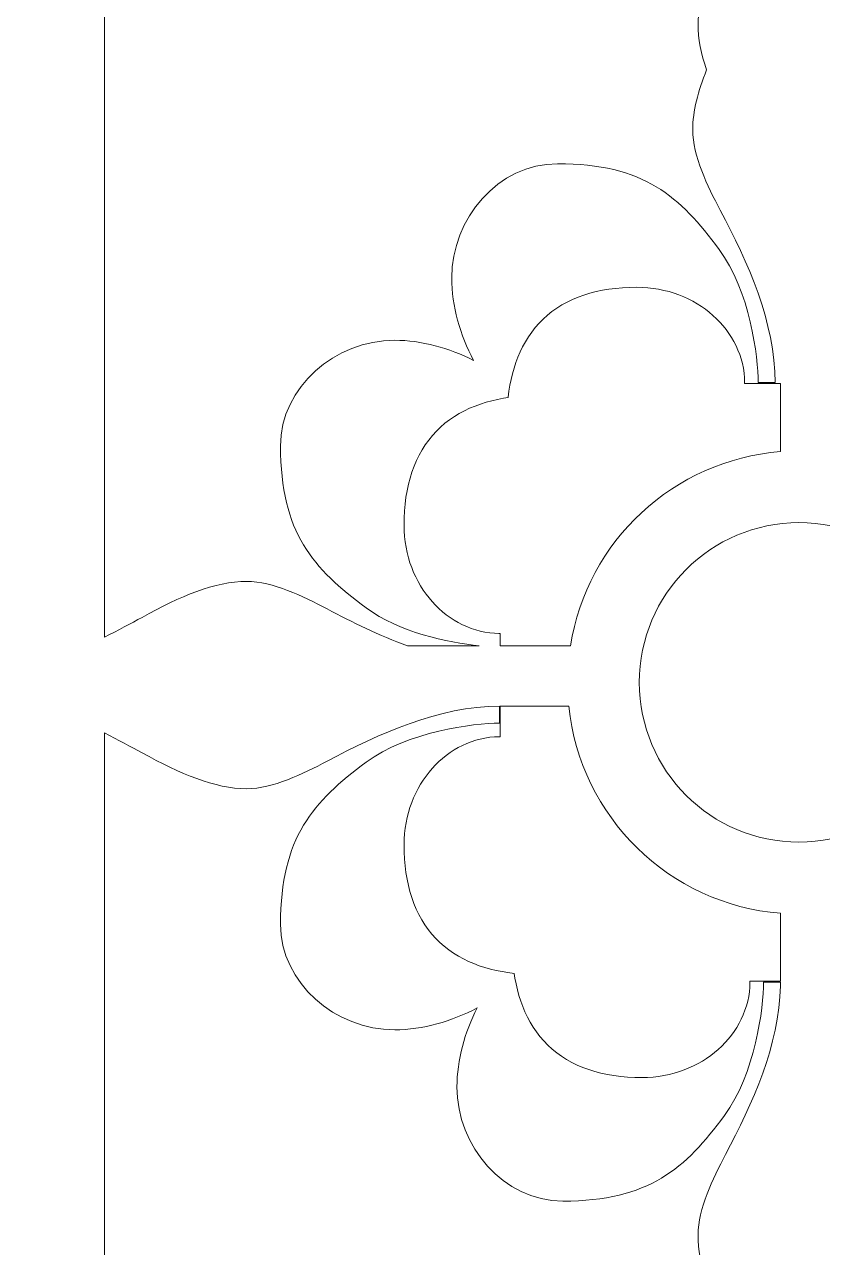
# Model space of a CAD drawing. Header units: centimetres. Extents: x -9.9 to 7.5, y -9.5 to 6.6.
# Drawn here: x -3.492 to -2.646, y -1.519 to -0.223 of the extents above; entities that cross this region are included whole.
import ezdxf

# ---------------------------------------------------------------- set-up
doc = ezdxf.new("R2010")
doc.units = ezdxf.units.CM
doc.header["$MEASUREMENT"] = 0
doc.layers.add('layer 1', color=7, linetype='Continuous')

msp = doc.modelspace()

# ---------------------------------------------------------------- linework, layer by layer
at = {"layer": 'layer 1', "color": 177, "lineweight": 9}
for points, knots in [([(-9.86086, -9.47414), (-9.86086, -9.47414), (-9.86086, 6.55374), (-9.86086, 6.55374), (-9.86086, 6.55374), (-9.86086, 6.55374), (-1.55598, 6.55374), (-1.55598, 6.55374), (-1.55598, 6.55374), (-1.55598, 6.55374), (-1.55598, -9.47414), (-1.55598, -9.47414), (-1.55598, -9.47414), (-1.55598, -9.47414), (-9.86086, -9.47414), (-9.86086, -9.47414)], [0, 0, 0, 0, 0.2, 0.2, 0.2, 0.2, 0.4, 0.4, 0.4, 0.4, 0.6, 0.6, 0.6, 0.6, 1, 1, 1, 1]), ([(-3.4068, 0.3086), (-3.4068, 0.3086), (-3.4068, -0.87241), (-3.4068, -0.87241), (-3.4068, -0.87241), (-3.39237, -0.86493), (-3.3789, -0.85773), (-3.36714, -0.85135), (-3.36714, -0.85135), (-3.32683, -0.82894), (-3.28987, -0.81327), (-3.25626, -0.81327), (-3.25626, -0.81327), (-3.22826, -0.81327), (-3.19689, -0.82894), (-3.17113, -0.84239), (-3.17113, -0.84239), (-3.14449, -0.85653), (-3.11574, -0.87067), (-3.08591, -0.88147), (-3.08591, -0.88147), (-3.08591, -0.88147), (-3.00989, -0.88147), (-3.00989, -0.88147), (-3.00989, -0.88147), (-3.04315, -0.87807), (-3.09494, -0.86712), (-3.12968, -0.84126), (-3.12968, -0.84126), (-3.1857, -0.79982), (-3.22041, -0.76175), (-3.22041, -0.66988), (-3.22041, -0.66988), (-3.22041, -0.60715), (-3.16218, -0.55788), (-3.09944, -0.55788), (-3.09944, -0.55788), (-3.07105, -0.55788), (-3.04175, -0.56614), (-3.01579, -0.57923), (-3.01579, -0.57923), (-3.02998, -0.55237), (-3.03904, -0.52163), (-3.03904, -0.49189), (-3.03904, -0.49189), (-3.03904, -0.42914), (-2.98977, -0.37092), (-2.92704, -0.37092), (-2.92704, -0.37092), (-2.83517, -0.37092), (-2.79711, -0.40563), (-2.75566, -0.46164), (-2.75566, -0.46164), (-2.72318, -0.50531), (-2.71421, -0.57589), (-2.71421, -0.60278), (-2.71421, -0.60278), (-2.71421, -0.60278), (-2.69629, -0.60278), (-2.69629, -0.60278), (-2.69629, -0.60278), (-2.69629, -0.53892), (-2.72541, -0.47508), (-2.75454, -0.4202), (-2.75454, -0.4202), (-2.76799, -0.39444), (-2.78366, -0.36307), (-2.78366, -0.33506), (-2.78366, -0.33506), (-2.78366, -0.31512), (-2.77814, -0.29399), (-2.76897, -0.27168), (-2.76897, -0.27168), (-2.77474, -0.25479), (-2.77806, -0.2386), (-2.77806, -0.22313), (-2.77806, -0.22313), (-2.77806, -0.19512), (-2.76239, -0.16376), (-2.74893, -0.13799), (-2.74893, -0.13799), (-2.72039, -0.08423), (-2.69188, -0.02187), (-2.69073, 0.04068), (-2.69073, 0.04068), (-2.69073, 0.04068), (-2.69073, 0.04459), (-2.69073, 0.04459), (-2.69073, 0.04459), (-2.69073, 0.04459), (-2.70861, 0.04459), (-2.70861, 0.04459), (-2.70861, 0.04459), (-2.70861, 0.0177), (-2.71757, -0.05288), (-2.75006, -0.09655), (-2.75006, -0.09655), (-2.7915, -0.15257), (-2.82958, -0.18728), (-2.92144, -0.18728), (-2.92144, -0.18728), (-2.98417, -0.18728), (-3.03345, -0.12905), (-3.03345, -0.0663), (-3.03345, -0.0663), (-3.03345, -0.03792), (-3.02518, -0.00861), (-3.01209, 0.01735), (-3.01209, 0.01735), (-3.03895, 0.00316), (-3.0697, -0.00591), (-3.09944, -0.00591), (-3.09944, -0.00591), (-3.16218, -0.00591), (-3.22041, 0.04336), (-3.22041, 0.10609), (-3.22041, 0.10609), (-3.22041, 0.19796), (-3.1857, 0.23603), (-3.12968, 0.27747), (-3.12968, 0.27747), (-3.08601, 0.30996), (-3.01544, 0.31893), (-2.98855, 0.31893), (-2.98855, 0.31893), (-2.98855, 0.31893), (-2.98855, 0.33685), (-2.98855, 0.33685), (-2.98855, 0.33685), (-3.05241, 0.33685), (-3.11624, 0.30772), (-3.17113, 0.27859), (-3.17113, 0.27859), (-3.19689, 0.26515), (-3.22826, 0.24947), (-3.25626, 0.24947), (-3.25626, 0.24947), (-3.28987, 0.24947), (-3.32683, 0.26515), (-3.36714, 0.28756), (-3.36714, 0.28756), (-3.3789, 0.29394), (-3.39237, 0.30112), (-3.4068, 0.3086)], [0, 0, 0, 0, 0.027027, 0.027027, 0.027027, 0.027027, 0.0540541, 0.0540541, 0.0540541, 0.0540541, 0.0810811, 0.0810811, 0.0810811, 0.0810811, 0.1081081, 0.1081081, 0.1081081, 0.1081081, 0.1351351, 0.1351351, 0.1351351, 0.1351351, 0.1621622, 0.1621622, 0.1621622, 0.1621622, 0.1891892, 0.1891892, 0.1891892, 0.1891892, 0.2162162, 0.2162162, 0.2162162, 0.2162162, 0.2432432, 0.2432432, 0.2432432, 0.2432432, 0.2702703, 0.2702703, 0.2702703, 0.2702703, 0.2972973, 0.2972973, 0.2972973, 0.2972973, 0.3243243, 0.3243243, 0.3243243, 0.3243243, 0.3513514, 0.3513514, 0.3513514, 0.3513514, 0.3783784, 0.3783784, 0.3783784, 0.3783784, 0.4054054, 0.4054054, 0.4054054, 0.4054054, 0.4324324, 0.4324324, 0.4324324, 0.4324324, 0.4594595, 0.4594595, 0.4594595, 0.4594595, 0.4864865, 0.4864865, 0.4864865, 0.4864865, 0.5135135, 0.5135135, 0.5135135, 0.5135135, 0.5405405, 0.5405405, 0.5405405, 0.5405405, 0.5675676, 0.5675676, 0.5675676, 0.5675676, 0.5945946, 0.5945946, 0.5945946, 0.5945946, 0.6216216, 0.6216216, 0.6216216, 0.6216216, 0.6486486, 0.6486486, 0.6486486, 0.6486486, 0.6756757, 0.6756757, 0.6756757, 0.6756757, 0.7027027, 0.7027027, 0.7027027, 0.7027027, 0.7297297, 0.7297297, 0.7297297, 0.7297297, 0.7567568, 0.7567568, 0.7567568, 0.7567568, 0.7837838, 0.7837838, 0.7837838, 0.7837838, 0.8108108, 0.8108108, 0.8108108, 0.8108108, 0.8378378, 0.8378378, 0.8378378, 0.8378378, 0.8648649, 0.8648649, 0.8648649, 0.8648649, 0.8918919, 0.8918919, 0.8918919, 0.8918919, 0.9189189, 0.9189189, 0.9189189, 0.9189189, 0.9459459, 0.9459459, 0.9459459, 0.9459459, 1, 1, 1, 1]), ([(-2.98757, -0.88147), (-2.98757, -0.88147), (-2.91326, -0.88147), (-2.91326, -0.88147), (-2.91326, -0.88147), (-2.89568, -0.7708), (-2.80404, -0.68477), (-2.69073, -0.67578), (-2.69073, -0.67578), (-2.69073, -0.67578), (-2.69073, -0.60376), (-2.69073, -0.60376), (-2.69073, -0.60376), (-2.69073, -0.60376), (-2.72865, -0.60376), (-2.72865, -0.60376), (-2.72865, -0.60376), (-2.72865, -0.60376), (-2.72865, -0.60238), (-2.72865, -0.60238), (-2.72865, -0.60238), (-2.72865, -0.60238), (-2.72879, -0.59765), (-2.72879, -0.59765), (-2.72879, -0.59765), (-2.72879, -0.59765), (-2.72925, -0.59258), (-2.72925, -0.59258), (-2.72925, -0.59258), (-2.72925, -0.59258), (-2.73, -0.58756), (-2.73, -0.58756), (-2.73, -0.58756), (-2.73, -0.58756), (-2.73103, -0.58261), (-2.73103, -0.58261), (-2.73103, -0.58261), (-2.73103, -0.58261), (-2.73234, -0.57774), (-2.73234, -0.57774), (-2.73234, -0.57774), (-2.73234, -0.57774), (-2.73391, -0.57296), (-2.73391, -0.57296), (-2.73391, -0.57296), (-2.73391, -0.57296), (-2.73574, -0.56828), (-2.73574, -0.56828), (-2.73574, -0.56828), (-2.73574, -0.56828), (-2.73781, -0.5637), (-2.73781, -0.5637), (-2.73781, -0.5637), (-2.73781, -0.5637), (-2.74012, -0.55923), (-2.74012, -0.55923), (-2.74012, -0.55923), (-2.74012, -0.55923), (-2.74265, -0.55489), (-2.74265, -0.55489), (-2.74265, -0.55489), (-2.74265, -0.55489), (-2.7454, -0.55067), (-2.7454, -0.55067), (-2.7454, -0.55067), (-2.7454, -0.55067), (-2.74836, -0.54658), (-2.74836, -0.54658), (-2.74836, -0.54658), (-2.74836, -0.54658), (-2.75153, -0.54263), (-2.75153, -0.54263), (-2.75153, -0.54263), (-2.75153, -0.54263), (-2.7549, -0.53882), (-2.7549, -0.53882), (-2.7549, -0.53882), (-2.7549, -0.53882), (-2.75846, -0.53516), (-2.75846, -0.53516), (-2.75846, -0.53516), (-2.75846, -0.53516), (-2.76221, -0.53165), (-2.76221, -0.53165), (-2.76221, -0.53165), (-2.76221, -0.53165), (-2.76615, -0.5283), (-2.76615, -0.5283), (-2.76615, -0.5283), (-2.76615, -0.5283), (-2.77025, -0.52512), (-2.77025, -0.52512), (-2.77025, -0.52512), (-2.77025, -0.52512), (-2.77453, -0.52211), (-2.77453, -0.52211), (-2.77453, -0.52211), (-2.77453, -0.52211), (-2.77897, -0.51927), (-2.77897, -0.51927), (-2.77897, -0.51927), (-2.77897, -0.51927), (-2.78357, -0.51663), (-2.78357, -0.51663), (-2.78357, -0.51663), (-2.78357, -0.51663), (-2.78833, -0.51418), (-2.78833, -0.51418), (-2.78833, -0.51418), (-2.78833, -0.51418), (-2.79323, -0.51192), (-2.79323, -0.51192), (-2.79323, -0.51192), (-2.79323, -0.51192), (-2.79828, -0.50987), (-2.79828, -0.50987), (-2.79828, -0.50987), (-2.79828, -0.50987), (-2.80347, -0.50804), (-2.80347, -0.50804), (-2.80347, -0.50804), (-2.80347, -0.50804), (-2.80878, -0.50643), (-2.80878, -0.50643), (-2.80878, -0.50643), (-2.80878, -0.50643), (-2.81422, -0.50505), (-2.81422, -0.50505), (-2.81422, -0.50505), (-2.81422, -0.50505), (-2.81977, -0.50391), (-2.81977, -0.50391), (-2.81977, -0.50391), (-2.81977, -0.50391), (-2.82544, -0.503), (-2.82544, -0.503), (-2.82544, -0.503), (-2.82544, -0.503), (-2.83121, -0.50235), (-2.83121, -0.50235), (-2.83121, -0.50235), (-2.83121, -0.50235), (-2.83707, -0.50196), (-2.83707, -0.50196), (-2.83707, -0.50196), (-2.83707, -0.50196), (-2.84294, -0.50182), (-2.84294, -0.50182), (-2.84294, -0.50182), (-2.84294, -0.50182), (-2.85068, -0.50195), (-2.85068, -0.50195), (-2.85068, -0.50195), (-2.85068, -0.50195), (-2.85814, -0.50232), (-2.85814, -0.50232), (-2.85814, -0.50232), (-2.85814, -0.50232), (-2.86541, -0.50295), (-2.86541, -0.50295), (-2.86541, -0.50295), (-2.86541, -0.50295), (-2.8725, -0.50382), (-2.8725, -0.50382), (-2.8725, -0.50382), (-2.8725, -0.50382), (-2.8794, -0.50496), (-2.8794, -0.50496), (-2.8794, -0.50496), (-2.8794, -0.50496), (-2.88612, -0.50637), (-2.88612, -0.50637), (-2.88612, -0.50637), (-2.88612, -0.50637), (-2.89266, -0.50804), (-2.89266, -0.50804), (-2.89266, -0.50804), (-2.89266, -0.50804), (-2.899, -0.50998), (-2.899, -0.50998), (-2.899, -0.50998), (-2.899, -0.50998), (-2.90516, -0.51221), (-2.90516, -0.51221), (-2.90516, -0.51221), (-2.90516, -0.51221), (-2.91112, -0.51471), (-2.91112, -0.51471), (-2.91112, -0.51471), (-2.91112, -0.51471), (-2.91687, -0.51749), (-2.91687, -0.51749), (-2.91687, -0.51749), (-2.91687, -0.51749), (-2.92241, -0.52055), (-2.92241, -0.52055), (-2.92241, -0.52055), (-2.92241, -0.52055), (-2.92772, -0.52389), (-2.92772, -0.52389), (-2.92772, -0.52389), (-2.92772, -0.52389), (-2.9328, -0.5275), (-2.9328, -0.5275), (-2.9328, -0.5275), (-2.9328, -0.5275), (-2.93763, -0.53138), (-2.93763, -0.53138), (-2.93763, -0.53138), (-2.93763, -0.53138), (-2.94219, -0.5355), (-2.94219, -0.5355), (-2.94219, -0.5355), (-2.94219, -0.5355), (-2.9465, -0.53987), (-2.9465, -0.53987), (-2.9465, -0.53987), (-2.9465, -0.53987), (-2.95053, -0.54446), (-2.95053, -0.54446), (-2.95053, -0.54446), (-2.95053, -0.54446), (-2.95429, -0.54925), (-2.95429, -0.54925), (-2.95429, -0.54925), (-2.95429, -0.54925), (-2.95776, -0.55424), (-2.95776, -0.55424), (-2.95776, -0.55424), (-2.95776, -0.55424), (-2.96096, -0.5594), (-2.96096, -0.5594), (-2.96096, -0.5594), (-2.96096, -0.5594), (-2.96389, -0.56473), (-2.96389, -0.56473), (-2.96389, -0.56473), (-2.96389, -0.56473), (-2.96655, -0.5702), (-2.96655, -0.5702), (-2.96655, -0.5702), (-2.96655, -0.5702), (-2.96895, -0.57581), (-2.96895, -0.57581), (-2.96895, -0.57581), (-2.96895, -0.57581), (-2.97111, -0.58155), (-2.97111, -0.58155), (-2.97111, -0.58155), (-2.97111, -0.58155), (-2.97302, -0.5874), (-2.97302, -0.5874), (-2.97302, -0.5874), (-2.97302, -0.5874), (-2.97471, -0.59337), (-2.97471, -0.59337), (-2.97471, -0.59337), (-2.97471, -0.59337), (-2.97617, -0.59945), (-2.97617, -0.59945), (-2.97617, -0.59945), (-2.97617, -0.59945), (-2.97742, -0.60563), (-2.97742, -0.60563), (-2.97742, -0.60563), (-2.97742, -0.60563), (-2.97847, -0.61192), (-2.97847, -0.61192), (-2.97847, -0.61192), (-2.97847, -0.61192), (-2.97932, -0.6183), (-2.97932, -0.6183), (-2.97932, -0.6183), (-2.97932, -0.6183), (-2.97934, -0.61849), (-2.97934, -0.61849), (-2.97934, -0.61849), (-2.97934, -0.61849), (-2.98415, -0.61925), (-2.98415, -0.61925), (-2.98415, -0.61925), (-2.98415, -0.61925), (-2.99041, -0.62046), (-2.99041, -0.62046), (-2.99041, -0.62046), (-2.99041, -0.62046), (-2.99657, -0.62188), (-2.99657, -0.62188), (-2.99657, -0.62188), (-2.99657, -0.62188), (-3.00261, -0.62353), (-3.00261, -0.62353), (-3.00261, -0.62353), (-3.00261, -0.62353), (-3.00854, -0.62541), (-3.00854, -0.62541), (-3.00854, -0.62541), (-3.00854, -0.62541), (-3.01435, -0.62753), (-3.01435, -0.62753), (-3.01435, -0.62753), (-3.01435, -0.62753), (-3.02004, -0.6299), (-3.02004, -0.6299), (-3.02004, -0.6299), (-3.02004, -0.6299), (-3.02559, -0.63253), (-3.02559, -0.63253), (-3.02559, -0.63253), (-3.02559, -0.63253), (-3.03098, -0.63544), (-3.03098, -0.63544), (-3.03098, -0.63544), (-3.03098, -0.63544), (-3.03622, -0.63861), (-3.03622, -0.63861), (-3.03622, -0.63861), (-3.03622, -0.63861), (-3.04128, -0.64207), (-3.04128, -0.64207), (-3.04128, -0.64207), (-3.04128, -0.64207), (-3.04615, -0.64581), (-3.04615, -0.64581), (-3.04615, -0.64581), (-3.04615, -0.64581), (-3.05081, -0.64983), (-3.05081, -0.64983), (-3.05081, -0.64983), (-3.05081, -0.64983), (-3.05524, -0.65413), (-3.05524, -0.65413), (-3.05524, -0.65413), (-3.05524, -0.65413), (-3.05944, -0.65871), (-3.05944, -0.65871), (-3.05944, -0.65871), (-3.05944, -0.65871), (-3.06338, -0.66354), (-3.06338, -0.66354), (-3.06338, -0.66354), (-3.06338, -0.66354), (-3.06705, -0.66863), (-3.06705, -0.66863), (-3.06705, -0.66863), (-3.06705, -0.66863), (-3.07045, -0.67397), (-3.07045, -0.67397), (-3.07045, -0.67397), (-3.07045, -0.67397), (-3.07357, -0.67953), (-3.07357, -0.67953), (-3.07357, -0.67953), (-3.07357, -0.67953), (-3.0764, -0.68531), (-3.0764, -0.68531), (-3.0764, -0.68531), (-3.0764, -0.68531), (-3.07894, -0.69131), (-3.07894, -0.69131), (-3.07894, -0.69131), (-3.07894, -0.69131), (-3.0812, -0.6975), (-3.0812, -0.6975), (-3.0812, -0.6975), (-3.0812, -0.6975), (-3.08318, -0.70389), (-3.08318, -0.70389), (-3.08318, -0.70389), (-3.08318, -0.70389), (-3.08488, -0.71047), (-3.08488, -0.71047), (-3.08488, -0.71047), (-3.08488, -0.71047), (-3.08631, -0.71724), (-3.08631, -0.71724), (-3.08631, -0.71724), (-3.08631, -0.71724), (-3.08747, -0.72419), (-3.08747, -0.72419), (-3.08747, -0.72419), (-3.08747, -0.72419), (-3.08836, -0.73133), (-3.08836, -0.73133), (-3.08836, -0.73133), (-3.08836, -0.73133), (-3.089, -0.73866), (-3.089, -0.73866), (-3.089, -0.73866), (-3.089, -0.73866), (-3.08938, -0.74618), (-3.08938, -0.74618), (-3.08938, -0.74618), (-3.08938, -0.74618), (-3.0895, -0.75398), (-3.0895, -0.75398), (-3.0895, -0.75398), (-3.0895, -0.75398), (-3.08937, -0.75985), (-3.08937, -0.75985), (-3.08937, -0.75985), (-3.08937, -0.75985), (-3.08897, -0.76571), (-3.08897, -0.76571), (-3.08897, -0.76571), (-3.08897, -0.76571), (-3.08832, -0.77148), (-3.08832, -0.77148), (-3.08832, -0.77148), (-3.08832, -0.77148), (-3.08742, -0.77714), (-3.08742, -0.77714), (-3.08742, -0.77714), (-3.08742, -0.77714), (-3.08628, -0.7827), (-3.08628, -0.7827), (-3.08628, -0.7827), (-3.08628, -0.7827), (-3.0849, -0.78815), (-3.0849, -0.78815), (-3.0849, -0.78815), (-3.0849, -0.78815), (-3.08328, -0.79347), (-3.08328, -0.79347), (-3.08328, -0.79347), (-3.08328, -0.79347), (-3.08145, -0.79865), (-3.08145, -0.79865), (-3.08145, -0.79865), (-3.08145, -0.79865), (-3.07941, -0.80369), (-3.07941, -0.80369), (-3.07941, -0.80369), (-3.07941, -0.80369), (-3.07716, -0.8086), (-3.07716, -0.8086), (-3.07716, -0.8086), (-3.07716, -0.8086), (-3.0747, -0.81335), (-3.0747, -0.81335), (-3.0747, -0.81335), (-3.0747, -0.81335), (-3.07206, -0.81796), (-3.07206, -0.81796), (-3.07206, -0.81796), (-3.07206, -0.81796), (-3.06923, -0.8224), (-3.06923, -0.8224), (-3.06923, -0.8224), (-3.06923, -0.8224), (-3.06621, -0.82668), (-3.06621, -0.82668), (-3.06621, -0.82668), (-3.06621, -0.82668), (-3.06303, -0.83079), (-3.06303, -0.83079), (-3.06303, -0.83079), (-3.06303, -0.83079), (-3.05968, -0.83472), (-3.05968, -0.83472), (-3.05968, -0.83472), (-3.05968, -0.83472), (-3.05618, -0.83847), (-3.05618, -0.83847), (-3.05618, -0.83847), (-3.05618, -0.83847), (-3.05252, -0.84203), (-3.05252, -0.84203), (-3.05252, -0.84203), (-3.05252, -0.84203), (-3.0487, -0.8454), (-3.0487, -0.8454), (-3.0487, -0.8454), (-3.0487, -0.8454), (-3.04475, -0.84857), (-3.04475, -0.84857), (-3.04475, -0.84857), (-3.04475, -0.84857), (-3.04066, -0.85154), (-3.04066, -0.85154), (-3.04066, -0.85154), (-3.04066, -0.85154), (-3.03644, -0.85429), (-3.03644, -0.85429), (-3.03644, -0.85429), (-3.03644, -0.85429), (-3.03209, -0.85683), (-3.03209, -0.85683), (-3.03209, -0.85683), (-3.03209, -0.85683), (-3.02763, -0.85913), (-3.02763, -0.85913), (-3.02763, -0.85913), (-3.02763, -0.85913), (-3.02306, -0.8612), (-3.02306, -0.8612), (-3.02306, -0.8612), (-3.02306, -0.8612), (-3.01838, -0.86302), (-3.01838, -0.86302), (-3.01838, -0.86302), (-3.01838, -0.86302), (-3.01359, -0.8646), (-3.01359, -0.8646), (-3.01359, -0.8646), (-3.01359, -0.8646), (-3.00872, -0.8659), (-3.00872, -0.8659), (-3.00872, -0.8659), (-3.00872, -0.8659), (-3.00377, -0.86694), (-3.00377, -0.86694), (-3.00377, -0.86694), (-3.00377, -0.86694), (-2.99875, -0.86769), (-2.99875, -0.86769), (-2.99875, -0.86769), (-2.99875, -0.86769), (-2.99367, -0.86815), (-2.99367, -0.86815), (-2.99367, -0.86815), (-2.99367, -0.86815), (-2.98894, -0.86829), (-2.98894, -0.86829), (-2.98894, -0.86829), (-2.98894, -0.86829), (-2.98757, -0.86829), (-2.98757, -0.86829), (-2.98757, -0.86829), (-2.98757, -0.86829), (-2.98757, -0.88147), (-2.98757, -0.88147)], [0, 0, 0, 0, 0.0074627, 0.0074627, 0.0074627, 0.0074627, 0.0149254, 0.0149254, 0.0149254, 0.0149254, 0.0223881, 0.0223881, 0.0223881, 0.0223881, 0.0298507, 0.0298507, 0.0298507, 0.0298507, 0.0373134, 0.0373134, 0.0373134, 0.0373134, 0.0447761, 0.0447761, 0.0447761, 0.0447761, 0.0522388, 0.0522388, 0.0522388, 0.0522388, 0.0597015, 0.0597015, 0.0597015, 0.0597015, 0.0671642, 0.0671642, 0.0671642, 0.0671642, 0.0746269, 0.0746269, 0.0746269, 0.0746269, 0.0820896, 0.0820896, 0.0820896, 0.0820896, 0.0895522, 0.0895522, 0.0895522, 0.0895522, 0.0970149, 0.0970149, 0.0970149, 0.0970149, 0.1044776, 0.1044776, 0.1044776, 0.1044776, 0.1119403, 0.1119403, 0.1119403, 0.1119403, 0.119403, 0.119403, 0.119403, 0.119403, 0.1268657, 0.1268657, 0.1268657, 0.1268657, 0.1343284, 0.1343284, 0.1343284, 0.1343284, 0.141791, 0.141791, 0.141791, 0.141791, 0.1492537, 0.1492537, 0.1492537, 0.1492537, 0.1567164, 0.1567164, 0.1567164, 0.1567164, 0.1641791, 0.1641791, 0.1641791, 0.1641791, 0.1716418, 0.1716418, 0.1716418, 0.1716418, 0.1791045, 0.1791045, 0.1791045, 0.1791045, 0.1865672, 0.1865672, 0.1865672, 0.1865672, 0.1940299, 0.1940299, 0.1940299, 0.1940299, 0.2014925, 0.2014925, 0.2014925, 0.2014925, 0.2089552, 0.2089552, 0.2089552, 0.2089552, 0.2164179, 0.2164179, 0.2164179, 0.2164179, 0.2238806, 0.2238806, 0.2238806, 0.2238806, 0.2313433, 0.2313433, 0.2313433, 0.2313433, 0.238806, 0.238806, 0.238806, 0.238806, 0.2462687, 0.2462687, 0.2462687, 0.2462687, 0.2537313, 0.2537313, 0.2537313, 0.2537313, 0.261194, 0.261194, 0.261194, 0.261194, 0.2686567, 0.2686567, 0.2686567, 0.2686567, 0.2761194, 0.2761194, 0.2761194, 0.2761194, 0.2835821, 0.2835821, 0.2835821, 0.2835821, 0.2910448, 0.2910448, 0.2910448, 0.2910448, 0.2985075, 0.2985075, 0.2985075, 0.2985075, 0.3059701, 0.3059701, 0.3059701, 0.3059701, 0.3134328, 0.3134328, 0.3134328, 0.3134328, 0.3208955, 0.3208955, 0.3208955, 0.3208955, 0.3283582, 0.3283582, 0.3283582, 0.3283582, 0.3358209, 0.3358209, 0.3358209, 0.3358209, 0.3432836, 0.3432836, 0.3432836, 0.3432836, 0.3507463, 0.3507463, 0.3507463, 0.3507463, 0.358209, 0.358209, 0.358209, 0.358209, 0.3656716, 0.3656716, 0.3656716, 0.3656716, 0.3731343, 0.3731343, 0.3731343, 0.3731343, 0.380597, 0.380597, 0.380597, 0.380597, 0.3880597, 0.3880597, 0.3880597, 0.3880597, 0.3955224, 0.3955224, 0.3955224, 0.3955224, 0.4029851, 0.4029851, 0.4029851, 0.4029851, 0.4104478, 0.4104478, 0.4104478, 0.4104478, 0.4179104, 0.4179104, 0.4179104, 0.4179104, 0.4253731, 0.4253731, 0.4253731, 0.4253731, 0.4328358, 0.4328358, 0.4328358, 0.4328358, 0.4402985, 0.4402985, 0.4402985, 0.4402985, 0.4477612, 0.4477612, 0.4477612, 0.4477612, 0.4552239, 0.4552239, 0.4552239, 0.4552239, 0.4626866, 0.4626866, 0.4626866, 0.4626866, 0.4701493, 0.4701493, 0.4701493, 0.4701493, 0.4776119, 0.4776119, 0.4776119, 0.4776119, 0.4850746, 0.4850746, 0.4850746, 0.4850746, 0.4925373, 0.4925373, 0.4925373, 0.4925373, 0.5, 0.5, 0.5, 0.5, 0.5074627, 0.5074627, 0.5074627, 0.5074627, 0.5149254, 0.5149254, 0.5149254, 0.5149254, 0.5223881, 0.5223881, 0.5223881, 0.5223881, 0.5298507, 0.5298507, 0.5298507, 0.5298507, 0.5373134, 0.5373134, 0.5373134, 0.5373134, 0.5447761, 0.5447761, 0.5447761, 0.5447761, 0.5522388, 0.5522388, 0.5522388, 0.5522388, 0.5597015, 0.5597015, 0.5597015, 0.5597015, 0.5671642, 0.5671642, 0.5671642, 0.5671642, 0.5746269, 0.5746269, 0.5746269, 0.5746269, 0.5820896, 0.5820896, 0.5820896, 0.5820896, 0.5895522, 0.5895522, 0.5895522, 0.5895522, 0.5970149, 0.5970149, 0.5970149, 0.5970149, 0.6044776, 0.6044776, 0.6044776, 0.6044776, 0.6119403, 0.6119403, 0.6119403, 0.6119403, 0.619403, 0.619403, 0.619403, 0.619403, 0.6268657, 0.6268657, 0.6268657, 0.6268657, 0.6343284, 0.6343284, 0.6343284, 0.6343284, 0.641791, 0.641791, 0.641791, 0.641791, 0.6492537, 0.6492537, 0.6492537, 0.6492537, 0.6567164, 0.6567164, 0.6567164, 0.6567164, 0.6641791, 0.6641791, 0.6641791, 0.6641791, 0.6716418, 0.6716418, 0.6716418, 0.6716418, 0.6791045, 0.6791045, 0.6791045, 0.6791045, 0.6865672, 0.6865672, 0.6865672, 0.6865672, 0.6940299, 0.6940299, 0.6940299, 0.6940299, 0.7014925, 0.7014925, 0.7014925, 0.7014925, 0.7089552, 0.7089552, 0.7089552, 0.7089552, 0.7164179, 0.7164179, 0.7164179, 0.7164179, 0.7238806, 0.7238806, 0.7238806, 0.7238806, 0.7313433, 0.7313433, 0.7313433, 0.7313433, 0.738806, 0.738806, 0.738806, 0.738806, 0.7462687, 0.7462687, 0.7462687, 0.7462687, 0.7537313, 0.7537313, 0.7537313, 0.7537313, 0.761194, 0.761194, 0.761194, 0.761194, 0.7686567, 0.7686567, 0.7686567, 0.7686567, 0.7761194, 0.7761194, 0.7761194, 0.7761194, 0.7835821, 0.7835821, 0.7835821, 0.7835821, 0.7910448, 0.7910448, 0.7910448, 0.7910448, 0.7985075, 0.7985075, 0.7985075, 0.7985075, 0.8059701, 0.8059701, 0.8059701, 0.8059701, 0.8134328, 0.8134328, 0.8134328, 0.8134328, 0.8208955, 0.8208955, 0.8208955, 0.8208955, 0.8283582, 0.8283582, 0.8283582, 0.8283582, 0.8358209, 0.8358209, 0.8358209, 0.8358209, 0.8432836, 0.8432836, 0.8432836, 0.8432836, 0.8507463, 0.8507463, 0.8507463, 0.8507463, 0.858209, 0.858209, 0.858209, 0.858209, 0.8656716, 0.8656716, 0.8656716, 0.8656716, 0.8731343, 0.8731343, 0.8731343, 0.8731343, 0.880597, 0.880597, 0.880597, 0.880597, 0.8880597, 0.8880597, 0.8880597, 0.8880597, 0.8955224, 0.8955224, 0.8955224, 0.8955224, 0.9029851, 0.9029851, 0.9029851, 0.9029851, 0.9104478, 0.9104478, 0.9104478, 0.9104478, 0.9179104, 0.9179104, 0.9179104, 0.9179104, 0.9253731, 0.9253731, 0.9253731, 0.9253731, 0.9328358, 0.9328358, 0.9328358, 0.9328358, 0.9402985, 0.9402985, 0.9402985, 0.9402985, 0.9477612, 0.9477612, 0.9477612, 0.9477612, 0.9552239, 0.9552239, 0.9552239, 0.9552239, 0.9626866, 0.9626866, 0.9626866, 0.9626866, 0.9701493, 0.9701493, 0.9701493, 0.9701493, 0.9776119, 0.9776119, 0.9776119, 0.9776119, 0.9850746, 0.9850746, 0.9850746, 0.9850746, 1, 1, 1, 1]), ([(-2.84025, -0.92024), (-2.84025, -0.82683), (-2.7645, -0.75107), (-2.67109, -0.75107), (-2.67109, -0.75107), (-2.57767, -0.75107), (-2.50192, -0.82683), (-2.50192, -0.92024), (-2.50192, -0.92024), (-2.50192, -1.01365), (-2.57767, -1.08941), (-2.67109, -1.08941), (-2.67109, -1.08941), (-2.7645, -1.08941), (-2.84025, -1.01365), (-2.84025, -0.92024)], [0, 0, 0, 0, 0.2, 0.2, 0.2, 0.2, 0.4, 0.4, 0.4, 0.4, 0.6, 0.6, 0.6, 0.6, 1, 1, 1, 1]), ([(-3.4068, -0.97368), (-3.4068, -0.97368), (-3.4068, -2.15469), (-3.4068, -2.15469), (-3.4068, -2.15469), (-3.39237, -2.14721), (-3.3789, -2.14002), (-3.36714, -2.13364), (-3.36714, -2.13364), (-3.32683, -2.11122), (-3.28987, -2.09555), (-3.25626, -2.09555), (-3.25626, -2.09555), (-3.22826, -2.09555), (-3.19689, -2.11122), (-3.17113, -2.12468), (-3.17113, -2.12468), (-3.14449, -2.13882), (-3.11574, -2.15295), (-3.08591, -2.16376), (-3.08591, -2.16376), (-3.08591, -2.16376), (-3.00989, -2.16376), (-3.00989, -2.16376), (-3.00989, -2.16376), (-3.04315, -2.16036), (-3.09494, -2.1494), (-3.12968, -2.12355), (-3.12968, -2.12355), (-3.1857, -2.08211), (-3.22041, -2.04404), (-3.22041, -1.95217), (-3.22041, -1.95217), (-3.22041, -1.88944), (-3.16218, -1.84016), (-3.09944, -1.84016), (-3.09944, -1.84016), (-3.07105, -1.84016), (-3.04175, -1.84843), (-3.01579, -1.86152), (-3.01579, -1.86152), (-3.02998, -1.83466), (-3.03904, -1.80391), (-3.03904, -1.77417), (-3.03904, -1.77417), (-3.03904, -1.71143), (-2.98977, -1.6532), (-2.92704, -1.6532), (-2.92704, -1.6532), (-2.83517, -1.6532), (-2.79711, -1.68791), (-2.75566, -1.74393), (-2.75566, -1.74393), (-2.72318, -1.7876), (-2.71421, -1.85818), (-2.71421, -1.88506), (-2.71421, -1.88506), (-2.71421, -1.88506), (-2.69629, -1.88506), (-2.69629, -1.88506), (-2.69629, -1.88506), (-2.69629, -1.8212), (-2.72541, -1.75737), (-2.75454, -1.70249), (-2.75454, -1.70249), (-2.76799, -1.67672), (-2.78366, -1.64535), (-2.78366, -1.61735), (-2.78366, -1.61735), (-2.78366, -1.5974), (-2.77814, -1.57627), (-2.76897, -1.55397), (-2.76897, -1.55397), (-2.77474, -1.53707), (-2.77806, -1.52089), (-2.77806, -1.50542), (-2.77806, -1.50542), (-2.77806, -1.47741), (-2.76239, -1.44604), (-2.74893, -1.42028), (-2.74893, -1.42028), (-2.72039, -1.36651), (-2.69188, -1.30416), (-2.69073, -1.24161), (-2.69073, -1.24161), (-2.69073, -1.24161), (-2.69073, -1.2377), (-2.69073, -1.2377), (-2.69073, -1.2377), (-2.69073, -1.2377), (-2.70861, -1.2377), (-2.70861, -1.2377), (-2.70861, -1.2377), (-2.70861, -1.26459), (-2.71757, -1.33517), (-2.75006, -1.37884), (-2.75006, -1.37884), (-2.7915, -1.43485), (-2.82958, -1.46956), (-2.92144, -1.46956), (-2.92144, -1.46956), (-2.98417, -1.46956), (-3.03345, -1.41133), (-3.03345, -1.34859), (-3.03345, -1.34859), (-3.03345, -1.3202), (-3.02518, -1.2909), (-3.01209, -1.26494), (-3.01209, -1.26494), (-3.03895, -1.27913), (-3.0697, -1.2882), (-3.09944, -1.2882), (-3.09944, -1.2882), (-3.16218, -1.2882), (-3.22041, -1.23892), (-3.22041, -1.17619), (-3.22041, -1.17619), (-3.22041, -1.08432), (-3.1857, -1.04626), (-3.12968, -1.00481), (-3.12968, -1.00481), (-3.08601, -0.97233), (-3.01544, -0.96336), (-2.98855, -0.96336), (-2.98855, -0.96336), (-2.98855, -0.96336), (-2.98855, -0.94544), (-2.98855, -0.94544), (-2.98855, -0.94544), (-3.05241, -0.94544), (-3.11624, -0.97456), (-3.17113, -1.0037), (-3.17113, -1.0037), (-3.19689, -1.01714), (-3.22826, -1.03281), (-3.25626, -1.03281), (-3.25626, -1.03281), (-3.28987, -1.03281), (-3.32683, -1.01714), (-3.36714, -0.99472), (-3.36714, -0.99472), (-3.3789, -0.98835), (-3.39237, -0.98116), (-3.4068, -0.97368)], [0, 0, 0, 0, 0.027027, 0.027027, 0.027027, 0.027027, 0.0540541, 0.0540541, 0.0540541, 0.0540541, 0.0810811, 0.0810811, 0.0810811, 0.0810811, 0.1081081, 0.1081081, 0.1081081, 0.1081081, 0.1351351, 0.1351351, 0.1351351, 0.1351351, 0.1621622, 0.1621622, 0.1621622, 0.1621622, 0.1891892, 0.1891892, 0.1891892, 0.1891892, 0.2162162, 0.2162162, 0.2162162, 0.2162162, 0.2432432, 0.2432432, 0.2432432, 0.2432432, 0.2702703, 0.2702703, 0.2702703, 0.2702703, 0.2972973, 0.2972973, 0.2972973, 0.2972973, 0.3243243, 0.3243243, 0.3243243, 0.3243243, 0.3513514, 0.3513514, 0.3513514, 0.3513514, 0.3783784, 0.3783784, 0.3783784, 0.3783784, 0.4054054, 0.4054054, 0.4054054, 0.4054054, 0.4324324, 0.4324324, 0.4324324, 0.4324324, 0.4594595, 0.4594595, 0.4594595, 0.4594595, 0.4864865, 0.4864865, 0.4864865, 0.4864865, 0.5135135, 0.5135135, 0.5135135, 0.5135135, 0.5405405, 0.5405405, 0.5405405, 0.5405405, 0.5675676, 0.5675676, 0.5675676, 0.5675676, 0.5945946, 0.5945946, 0.5945946, 0.5945946, 0.6216216, 0.6216216, 0.6216216, 0.6216216, 0.6486486, 0.6486486, 0.6486486, 0.6486486, 0.6756757, 0.6756757, 0.6756757, 0.6756757, 0.7027027, 0.7027027, 0.7027027, 0.7027027, 0.7297297, 0.7297297, 0.7297297, 0.7297297, 0.7567568, 0.7567568, 0.7567568, 0.7567568, 0.7837838, 0.7837838, 0.7837838, 0.7837838, 0.8108108, 0.8108108, 0.8108108, 0.8108108, 0.8378378, 0.8378378, 0.8378378, 0.8378378, 0.8648649, 0.8648649, 0.8648649, 0.8648649, 0.8918919, 0.8918919, 0.8918919, 0.8918919, 0.9189189, 0.9189189, 0.9189189, 0.9189189, 0.9459459, 0.9459459, 0.9459459, 0.9459459, 1, 1, 1, 1]), ([(-2.91504, -0.94544), (-2.91504, -0.94544), (-2.98757, -0.94544), (-2.98757, -0.94544), (-2.98757, -0.94544), (-2.98757, -0.94544), (-2.98757, -0.9778), (-2.98757, -0.9778), (-2.98757, -0.9778), (-2.98757, -0.9778), (-2.98894, -0.9778), (-2.98894, -0.9778), (-2.98894, -0.9778), (-2.98894, -0.9778), (-2.99367, -0.97794), (-2.99367, -0.97794), (-2.99367, -0.97794), (-2.99367, -0.97794), (-2.99875, -0.9784), (-2.99875, -0.9784), (-2.99875, -0.9784), (-2.99875, -0.9784), (-3.00377, -0.97915), (-3.00377, -0.97915), (-3.00377, -0.97915), (-3.00377, -0.97915), (-3.00872, -0.98019), (-3.00872, -0.98019), (-3.00872, -0.98019), (-3.00872, -0.98019), (-3.01359, -0.9815), (-3.01359, -0.9815), (-3.01359, -0.9815), (-3.01359, -0.9815), (-3.01837, -0.98307), (-3.01837, -0.98307), (-3.01837, -0.98307), (-3.01837, -0.98307), (-3.02305, -0.98489), (-3.02305, -0.98489), (-3.02305, -0.98489), (-3.02305, -0.98489), (-3.02763, -0.98696), (-3.02763, -0.98696), (-3.02763, -0.98696), (-3.02763, -0.98696), (-3.0321, -0.98927), (-3.0321, -0.98927), (-3.0321, -0.98927), (-3.0321, -0.98927), (-3.03644, -0.9918), (-3.03644, -0.9918), (-3.03644, -0.9918), (-3.03644, -0.9918), (-3.04066, -0.99455), (-3.04066, -0.99455), (-3.04066, -0.99455), (-3.04066, -0.99455), (-3.04475, -0.99751), (-3.04475, -0.99751), (-3.04475, -0.99751), (-3.04475, -0.99751), (-3.0487, -1.00068), (-3.0487, -1.00068), (-3.0487, -1.00068), (-3.0487, -1.00068), (-3.05251, -1.00405), (-3.05251, -1.00405), (-3.05251, -1.00405), (-3.05251, -1.00405), (-3.05618, -1.00762), (-3.05618, -1.00762), (-3.05618, -1.00762), (-3.05618, -1.00762), (-3.05968, -1.01136), (-3.05968, -1.01136), (-3.05968, -1.01136), (-3.05968, -1.01136), (-3.06303, -1.01529), (-3.06303, -1.01529), (-3.06303, -1.01529), (-3.06303, -1.01529), (-3.06621, -1.0194), (-3.06621, -1.0194), (-3.06621, -1.0194), (-3.06621, -1.0194), (-3.06923, -1.02368), (-3.06923, -1.02368), (-3.06923, -1.02368), (-3.06923, -1.02368), (-3.07206, -1.02812), (-3.07206, -1.02812), (-3.07206, -1.02812), (-3.07206, -1.02812), (-3.0747, -1.03272), (-3.0747, -1.03272), (-3.0747, -1.03272), (-3.0747, -1.03272), (-3.07716, -1.03748), (-3.07716, -1.03748), (-3.07716, -1.03748), (-3.07716, -1.03748), (-3.07941, -1.04239), (-3.07941, -1.04239), (-3.07941, -1.04239), (-3.07941, -1.04239), (-3.08145, -1.04743), (-3.08145, -1.04743), (-3.08145, -1.04743), (-3.08145, -1.04743), (-3.08329, -1.05262), (-3.08329, -1.05262), (-3.08329, -1.05262), (-3.08329, -1.05262), (-3.0849, -1.05793), (-3.0849, -1.05793), (-3.0849, -1.05793), (-3.0849, -1.05793), (-3.08628, -1.06337), (-3.08628, -1.06337), (-3.08628, -1.06337), (-3.08628, -1.06337), (-3.08742, -1.06893), (-3.08742, -1.06893), (-3.08742, -1.06893), (-3.08742, -1.06893), (-3.08832, -1.0746), (-3.08832, -1.0746), (-3.08832, -1.0746), (-3.08832, -1.0746), (-3.08897, -1.08036), (-3.08897, -1.08036), (-3.08897, -1.08036), (-3.08897, -1.08036), (-3.08937, -1.08622), (-3.08937, -1.08622), (-3.08937, -1.08622), (-3.08937, -1.08622), (-3.0895, -1.09209), (-3.0895, -1.09209), (-3.0895, -1.09209), (-3.0895, -1.09209), (-3.08938, -1.09983), (-3.08938, -1.09983), (-3.08938, -1.09983), (-3.08938, -1.09983), (-3.08901, -1.10729), (-3.08901, -1.10729), (-3.08901, -1.10729), (-3.08901, -1.10729), (-3.08838, -1.11456), (-3.08838, -1.11456), (-3.08838, -1.11456), (-3.08838, -1.11456), (-3.0875, -1.12165), (-3.0875, -1.12165), (-3.0875, -1.12165), (-3.0875, -1.12165), (-3.08637, -1.12855), (-3.08637, -1.12855), (-3.08637, -1.12855), (-3.08637, -1.12855), (-3.08496, -1.13527), (-3.08496, -1.13527), (-3.08496, -1.13527), (-3.08496, -1.13527), (-3.08329, -1.14181), (-3.08329, -1.14181), (-3.08329, -1.14181), (-3.08329, -1.14181), (-3.08135, -1.14815), (-3.08135, -1.14815), (-3.08135, -1.14815), (-3.08135, -1.14815), (-3.07913, -1.15431), (-3.07913, -1.15431), (-3.07913, -1.15431), (-3.07913, -1.15431), (-3.07662, -1.16027), (-3.07662, -1.16027), (-3.07662, -1.16027), (-3.07662, -1.16027), (-3.07384, -1.16603), (-3.07384, -1.16603), (-3.07384, -1.16603), (-3.07384, -1.16603), (-3.07078, -1.17156), (-3.07078, -1.17156), (-3.07078, -1.17156), (-3.07078, -1.17156), (-3.06744, -1.17687), (-3.06744, -1.17687), (-3.06744, -1.17687), (-3.06744, -1.17687), (-3.06383, -1.18195), (-3.06383, -1.18195), (-3.06383, -1.18195), (-3.06383, -1.18195), (-3.05995, -1.18678), (-3.05995, -1.18678), (-3.05995, -1.18678), (-3.05995, -1.18678), (-3.05583, -1.19134), (-3.05583, -1.19134), (-3.05583, -1.19134), (-3.05583, -1.19134), (-3.05147, -1.19565), (-3.05147, -1.19565), (-3.05147, -1.19565), (-3.05147, -1.19565), (-3.04688, -1.19968), (-3.04688, -1.19968), (-3.04688, -1.19968), (-3.04688, -1.19968), (-3.04208, -1.20343), (-3.04208, -1.20343), (-3.04208, -1.20343), (-3.04208, -1.20343), (-3.03709, -1.20691), (-3.03709, -1.20691), (-3.03709, -1.20691), (-3.03709, -1.20691), (-3.03193, -1.21011), (-3.03193, -1.21011), (-3.03193, -1.21011), (-3.03193, -1.21011), (-3.02661, -1.21304), (-3.02661, -1.21304), (-3.02661, -1.21304), (-3.02661, -1.21304), (-3.02113, -1.2157), (-3.02113, -1.2157), (-3.02113, -1.2157), (-3.02113, -1.2157), (-3.01552, -1.2181), (-3.01552, -1.2181), (-3.01552, -1.2181), (-3.01552, -1.2181), (-3.00979, -1.22026), (-3.00979, -1.22026), (-3.00979, -1.22026), (-3.00979, -1.22026), (-3.00393, -1.22217), (-3.00393, -1.22217), (-3.00393, -1.22217), (-3.00393, -1.22217), (-2.99796, -1.22386), (-2.99796, -1.22386), (-2.99796, -1.22386), (-2.99796, -1.22386), (-2.99188, -1.22532), (-2.99188, -1.22532), (-2.99188, -1.22532), (-2.99188, -1.22532), (-2.9857, -1.22657), (-2.9857, -1.22657), (-2.9857, -1.22657), (-2.9857, -1.22657), (-2.97942, -1.22762), (-2.97942, -1.22762), (-2.97942, -1.22762), (-2.97942, -1.22762), (-2.97303, -1.22847), (-2.97303, -1.22847), (-2.97303, -1.22847), (-2.97303, -1.22847), (-2.97284, -1.22849), (-2.97284, -1.22849), (-2.97284, -1.22849), (-2.97284, -1.22849), (-2.97208, -1.2333), (-2.97208, -1.2333), (-2.97208, -1.2333), (-2.97208, -1.2333), (-2.97087, -1.23956), (-2.97087, -1.23956), (-2.97087, -1.23956), (-2.97087, -1.23956), (-2.96945, -1.24572), (-2.96945, -1.24572), (-2.96945, -1.24572), (-2.96945, -1.24572), (-2.9678, -1.25176), (-2.9678, -1.25176), (-2.9678, -1.25176), (-2.9678, -1.25176), (-2.96592, -1.25769), (-2.96592, -1.25769), (-2.96592, -1.25769), (-2.96592, -1.25769), (-2.9638, -1.2635), (-2.9638, -1.2635), (-2.9638, -1.2635), (-2.9638, -1.2635), (-2.96143, -1.26919), (-2.96143, -1.26919), (-2.96143, -1.26919), (-2.96143, -1.26919), (-2.9588, -1.27473), (-2.9588, -1.27473), (-2.9588, -1.27473), (-2.9588, -1.27473), (-2.9559, -1.28013), (-2.9559, -1.28013), (-2.9559, -1.28013), (-2.9559, -1.28013), (-2.95272, -1.28537), (-2.95272, -1.28537), (-2.95272, -1.28537), (-2.95272, -1.28537), (-2.94926, -1.29043), (-2.94926, -1.29043), (-2.94926, -1.29043), (-2.94926, -1.29043), (-2.94552, -1.2953), (-2.94552, -1.2953), (-2.94552, -1.2953), (-2.94552, -1.2953), (-2.9415, -1.29996), (-2.9415, -1.29996), (-2.9415, -1.29996), (-2.9415, -1.29996), (-2.93719, -1.30439), (-2.93719, -1.30439), (-2.93719, -1.30439), (-2.93719, -1.30439), (-2.93263, -1.30859), (-2.93263, -1.30859), (-2.93263, -1.30859), (-2.93263, -1.30859), (-2.92779, -1.31253), (-2.92779, -1.31253), (-2.92779, -1.31253), (-2.92779, -1.31253), (-2.9227, -1.3162), (-2.9227, -1.3162), (-2.9227, -1.3162), (-2.9227, -1.3162), (-2.91737, -1.3196), (-2.91737, -1.3196), (-2.91737, -1.3196), (-2.91737, -1.3196), (-2.9118, -1.32272), (-2.9118, -1.32272), (-2.9118, -1.32272), (-2.9118, -1.32272), (-2.90602, -1.32555), (-2.90602, -1.32555), (-2.90602, -1.32555), (-2.90602, -1.32555), (-2.90002, -1.32809), (-2.90002, -1.32809), (-2.90002, -1.32809), (-2.90002, -1.32809), (-2.89383, -1.33035), (-2.89383, -1.33035), (-2.89383, -1.33035), (-2.89383, -1.33035), (-2.88744, -1.33233), (-2.88744, -1.33233), (-2.88744, -1.33233), (-2.88744, -1.33233), (-2.88086, -1.33403), (-2.88086, -1.33403), (-2.88086, -1.33403), (-2.88086, -1.33403), (-2.87409, -1.33546), (-2.87409, -1.33546), (-2.87409, -1.33546), (-2.87409, -1.33546), (-2.86714, -1.33662), (-2.86714, -1.33662), (-2.86714, -1.33662), (-2.86714, -1.33662), (-2.86, -1.33752), (-2.86, -1.33752), (-2.86, -1.33752), (-2.86, -1.33752), (-2.85267, -1.33815), (-2.85267, -1.33815), (-2.85267, -1.33815), (-2.85267, -1.33815), (-2.84515, -1.33853), (-2.84515, -1.33853), (-2.84515, -1.33853), (-2.84515, -1.33853), (-2.83734, -1.33865), (-2.83734, -1.33865), (-2.83734, -1.33865), (-2.83734, -1.33865), (-2.83148, -1.33852), (-2.83148, -1.33852), (-2.83148, -1.33852), (-2.83148, -1.33852), (-2.82561, -1.33813), (-2.82561, -1.33813), (-2.82561, -1.33813), (-2.82561, -1.33813), (-2.81985, -1.33748), (-2.81985, -1.33748), (-2.81985, -1.33748), (-2.81985, -1.33748), (-2.81418, -1.33657), (-2.81418, -1.33657), (-2.81418, -1.33657), (-2.81418, -1.33657), (-2.80863, -1.33543), (-2.80863, -1.33543), (-2.80863, -1.33543), (-2.80863, -1.33543), (-2.80318, -1.33405), (-2.80318, -1.33405), (-2.80318, -1.33405), (-2.80318, -1.33405), (-2.79786, -1.33244), (-2.79786, -1.33244), (-2.79786, -1.33244), (-2.79786, -1.33244), (-2.79268, -1.3306), (-2.79268, -1.3306), (-2.79268, -1.3306), (-2.79268, -1.3306), (-2.78764, -1.32856), (-2.78764, -1.32856), (-2.78764, -1.32856), (-2.78764, -1.32856), (-2.78273, -1.32631), (-2.78273, -1.32631), (-2.78273, -1.32631), (-2.78273, -1.32631), (-2.77797, -1.32386), (-2.77797, -1.32386), (-2.77797, -1.32386), (-2.77797, -1.32386), (-2.77337, -1.32121), (-2.77337, -1.32121), (-2.77337, -1.32121), (-2.77337, -1.32121), (-2.76893, -1.31838), (-2.76893, -1.31838), (-2.76893, -1.31838), (-2.76893, -1.31838), (-2.76465, -1.31537), (-2.76465, -1.31537), (-2.76465, -1.31537), (-2.76465, -1.31537), (-2.76054, -1.31218), (-2.76054, -1.31218), (-2.76054, -1.31218), (-2.76054, -1.31218), (-2.75661, -1.30883), (-2.75661, -1.30883), (-2.75661, -1.30883), (-2.75661, -1.30883), (-2.75286, -1.30533), (-2.75286, -1.30533), (-2.75286, -1.30533), (-2.75286, -1.30533), (-2.7493, -1.30166), (-2.7493, -1.30166), (-2.7493, -1.30166), (-2.7493, -1.30166), (-2.74593, -1.29786), (-2.74593, -1.29786), (-2.74593, -1.29786), (-2.74593, -1.29786), (-2.74276, -1.2939), (-2.74276, -1.2939), (-2.74276, -1.2939), (-2.74276, -1.2939), (-2.73979, -1.28981), (-2.73979, -1.28981), (-2.73979, -1.28981), (-2.73979, -1.28981), (-2.73704, -1.28559), (-2.73704, -1.28559), (-2.73704, -1.28559), (-2.73704, -1.28559), (-2.7345, -1.28125), (-2.7345, -1.28125), (-2.7345, -1.28125), (-2.7345, -1.28125), (-2.7322, -1.27678), (-2.7322, -1.27678), (-2.7322, -1.27678), (-2.7322, -1.27678), (-2.73013, -1.27221), (-2.73013, -1.27221), (-2.73013, -1.27221), (-2.73013, -1.27221), (-2.7283, -1.26752), (-2.7283, -1.26752), (-2.7283, -1.26752), (-2.7283, -1.26752), (-2.72673, -1.26275), (-2.72673, -1.26275), (-2.72673, -1.26275), (-2.72673, -1.26275), (-2.72542, -1.25787), (-2.72542, -1.25787), (-2.72542, -1.25787), (-2.72542, -1.25787), (-2.72439, -1.25292), (-2.72439, -1.25292), (-2.72439, -1.25292), (-2.72439, -1.25292), (-2.72364, -1.2479), (-2.72364, -1.2479), (-2.72364, -1.2479), (-2.72364, -1.2479), (-2.72318, -1.24283), (-2.72318, -1.24283), (-2.72318, -1.24283), (-2.72318, -1.24283), (-2.72304, -1.23809), (-2.72304, -1.23809), (-2.72304, -1.23809), (-2.72304, -1.23809), (-2.72304, -1.23672), (-2.72304, -1.23672), (-2.72304, -1.23672), (-2.72304, -1.23672), (-2.69073, -1.23672), (-2.69073, -1.23672), (-2.69073, -1.23672), (-2.69073, -1.23672), (-2.69073, -1.16469), (-2.69073, -1.16469), (-2.69073, -1.16469), (-2.80863, -1.15535), (-2.90307, -1.06258), (-2.91504, -0.94544)], [0, 0, 0, 0, 0.0074627, 0.0074627, 0.0074627, 0.0074627, 0.0149254, 0.0149254, 0.0149254, 0.0149254, 0.0223881, 0.0223881, 0.0223881, 0.0223881, 0.0298507, 0.0298507, 0.0298507, 0.0298507, 0.0373134, 0.0373134, 0.0373134, 0.0373134, 0.0447761, 0.0447761, 0.0447761, 0.0447761, 0.0522388, 0.0522388, 0.0522388, 0.0522388, 0.0597015, 0.0597015, 0.0597015, 0.0597015, 0.0671642, 0.0671642, 0.0671642, 0.0671642, 0.0746269, 0.0746269, 0.0746269, 0.0746269, 0.0820896, 0.0820896, 0.0820896, 0.0820896, 0.0895522, 0.0895522, 0.0895522, 0.0895522, 0.0970149, 0.0970149, 0.0970149, 0.0970149, 0.1044776, 0.1044776, 0.1044776, 0.1044776, 0.1119403, 0.1119403, 0.1119403, 0.1119403, 0.119403, 0.119403, 0.119403, 0.119403, 0.1268657, 0.1268657, 0.1268657, 0.1268657, 0.1343284, 0.1343284, 0.1343284, 0.1343284, 0.141791, 0.141791, 0.141791, 0.141791, 0.1492537, 0.1492537, 0.1492537, 0.1492537, 0.1567164, 0.1567164, 0.1567164, 0.1567164, 0.1641791, 0.1641791, 0.1641791, 0.1641791, 0.1716418, 0.1716418, 0.1716418, 0.1716418, 0.1791045, 0.1791045, 0.1791045, 0.1791045, 0.1865672, 0.1865672, 0.1865672, 0.1865672, 0.1940299, 0.1940299, 0.1940299, 0.1940299, 0.2014925, 0.2014925, 0.2014925, 0.2014925, 0.2089552, 0.2089552, 0.2089552, 0.2089552, 0.2164179, 0.2164179, 0.2164179, 0.2164179, 0.2238806, 0.2238806, 0.2238806, 0.2238806, 0.2313433, 0.2313433, 0.2313433, 0.2313433, 0.238806, 0.238806, 0.238806, 0.238806, 0.2462687, 0.2462687, 0.2462687, 0.2462687, 0.2537313, 0.2537313, 0.2537313, 0.2537313, 0.261194, 0.261194, 0.261194, 0.261194, 0.2686567, 0.2686567, 0.2686567, 0.2686567, 0.2761194, 0.2761194, 0.2761194, 0.2761194, 0.2835821, 0.2835821, 0.2835821, 0.2835821, 0.2910448, 0.2910448, 0.2910448, 0.2910448, 0.2985075, 0.2985075, 0.2985075, 0.2985075, 0.3059701, 0.3059701, 0.3059701, 0.3059701, 0.3134328, 0.3134328, 0.3134328, 0.3134328, 0.3208955, 0.3208955, 0.3208955, 0.3208955, 0.3283582, 0.3283582, 0.3283582, 0.3283582, 0.3358209, 0.3358209, 0.3358209, 0.3358209, 0.3432836, 0.3432836, 0.3432836, 0.3432836, 0.3507463, 0.3507463, 0.3507463, 0.3507463, 0.358209, 0.358209, 0.358209, 0.358209, 0.3656716, 0.3656716, 0.3656716, 0.3656716, 0.3731343, 0.3731343, 0.3731343, 0.3731343, 0.380597, 0.380597, 0.380597, 0.380597, 0.3880597, 0.3880597, 0.3880597, 0.3880597, 0.3955224, 0.3955224, 0.3955224, 0.3955224, 0.4029851, 0.4029851, 0.4029851, 0.4029851, 0.4104478, 0.4104478, 0.4104478, 0.4104478, 0.4179104, 0.4179104, 0.4179104, 0.4179104, 0.4253731, 0.4253731, 0.4253731, 0.4253731, 0.4328358, 0.4328358, 0.4328358, 0.4328358, 0.4402985, 0.4402985, 0.4402985, 0.4402985, 0.4477612, 0.4477612, 0.4477612, 0.4477612, 0.4552239, 0.4552239, 0.4552239, 0.4552239, 0.4626866, 0.4626866, 0.4626866, 0.4626866, 0.4701493, 0.4701493, 0.4701493, 0.4701493, 0.4776119, 0.4776119, 0.4776119, 0.4776119, 0.4850746, 0.4850746, 0.4850746, 0.4850746, 0.4925373, 0.4925373, 0.4925373, 0.4925373, 0.5, 0.5, 0.5, 0.5, 0.5074627, 0.5074627, 0.5074627, 0.5074627, 0.5149254, 0.5149254, 0.5149254, 0.5149254, 0.5223881, 0.5223881, 0.5223881, 0.5223881, 0.5298507, 0.5298507, 0.5298507, 0.5298507, 0.5373134, 0.5373134, 0.5373134, 0.5373134, 0.5447761, 0.5447761, 0.5447761, 0.5447761, 0.5522388, 0.5522388, 0.5522388, 0.5522388, 0.5597015, 0.5597015, 0.5597015, 0.5597015, 0.5671642, 0.5671642, 0.5671642, 0.5671642, 0.5746269, 0.5746269, 0.5746269, 0.5746269, 0.5820896, 0.5820896, 0.5820896, 0.5820896, 0.5895522, 0.5895522, 0.5895522, 0.5895522, 0.5970149, 0.5970149, 0.5970149, 0.5970149, 0.6044776, 0.6044776, 0.6044776, 0.6044776, 0.6119403, 0.6119403, 0.6119403, 0.6119403, 0.619403, 0.619403, 0.619403, 0.619403, 0.6268657, 0.6268657, 0.6268657, 0.6268657, 0.6343284, 0.6343284, 0.6343284, 0.6343284, 0.641791, 0.641791, 0.641791, 0.641791, 0.6492537, 0.6492537, 0.6492537, 0.6492537, 0.6567164, 0.6567164, 0.6567164, 0.6567164, 0.6641791, 0.6641791, 0.6641791, 0.6641791, 0.6716418, 0.6716418, 0.6716418, 0.6716418, 0.6791045, 0.6791045, 0.6791045, 0.6791045, 0.6865672, 0.6865672, 0.6865672, 0.6865672, 0.6940299, 0.6940299, 0.6940299, 0.6940299, 0.7014925, 0.7014925, 0.7014925, 0.7014925, 0.7089552, 0.7089552, 0.7089552, 0.7089552, 0.7164179, 0.7164179, 0.7164179, 0.7164179, 0.7238806, 0.7238806, 0.7238806, 0.7238806, 0.7313433, 0.7313433, 0.7313433, 0.7313433, 0.738806, 0.738806, 0.738806, 0.738806, 0.7462687, 0.7462687, 0.7462687, 0.7462687, 0.7537313, 0.7537313, 0.7537313, 0.7537313, 0.761194, 0.761194, 0.761194, 0.761194, 0.7686567, 0.7686567, 0.7686567, 0.7686567, 0.7761194, 0.7761194, 0.7761194, 0.7761194, 0.7835821, 0.7835821, 0.7835821, 0.7835821, 0.7910448, 0.7910448, 0.7910448, 0.7910448, 0.7985075, 0.7985075, 0.7985075, 0.7985075, 0.8059701, 0.8059701, 0.8059701, 0.8059701, 0.8134328, 0.8134328, 0.8134328, 0.8134328, 0.8208955, 0.8208955, 0.8208955, 0.8208955, 0.8283582, 0.8283582, 0.8283582, 0.8283582, 0.8358209, 0.8358209, 0.8358209, 0.8358209, 0.8432836, 0.8432836, 0.8432836, 0.8432836, 0.8507463, 0.8507463, 0.8507463, 0.8507463, 0.858209, 0.858209, 0.858209, 0.858209, 0.8656716, 0.8656716, 0.8656716, 0.8656716, 0.8731343, 0.8731343, 0.8731343, 0.8731343, 0.880597, 0.880597, 0.880597, 0.880597, 0.8880597, 0.8880597, 0.8880597, 0.8880597, 0.8955224, 0.8955224, 0.8955224, 0.8955224, 0.9029851, 0.9029851, 0.9029851, 0.9029851, 0.9104478, 0.9104478, 0.9104478, 0.9104478, 0.9179104, 0.9179104, 0.9179104, 0.9179104, 0.9253731, 0.9253731, 0.9253731, 0.9253731, 0.9328358, 0.9328358, 0.9328358, 0.9328358, 0.9402985, 0.9402985, 0.9402985, 0.9402985, 0.9477612, 0.9477612, 0.9477612, 0.9477612, 0.9552239, 0.9552239, 0.9552239, 0.9552239, 0.9626866, 0.9626866, 0.9626866, 0.9626866, 0.9701493, 0.9701493, 0.9701493, 0.9701493, 0.9776119, 0.9776119, 0.9776119, 0.9776119, 0.9850746, 0.9850746, 0.9850746, 0.9850746, 1, 1, 1, 1])]:
    msp.add_open_spline(points, degree=3, knots=knots, dxfattribs=at)

doc.saveas('drawing.dxf')
